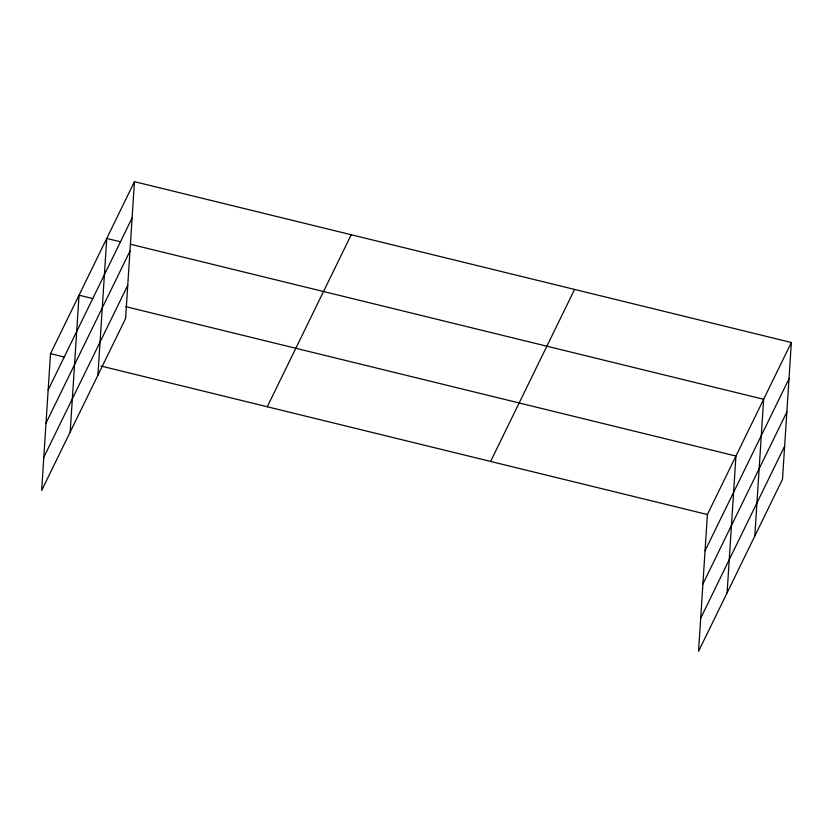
<?xml version="1.0" encoding="UTF-8"?>
<svg xmlns="http://www.w3.org/2000/svg" width="833" height="833" viewBox="0 0 833 833"><rect width="100%" height="100%" fill="white"/><g stroke="black" fill="none" stroke-linecap="round" stroke-linejoin="round"><path stroke-width="1.25" d="M134.446 181.667L50.501 353.681L41.65 490.491L125.606 318.477L134.446 181.667L791.35 342.509L782.499 479.319L698.554 651.333L707.394 514.523L791.35 342.509M70.191 432.004L79.041 295.194L92.9 298.589M97.898 375.246L106.749 238.436L120.608 241.83M727.094 592.846L735.945 456.036L125.668 306.617M754.802 536.088L763.642 399.278L130.687 244.298M48.147 389.959L132.103 217.954M46.002 423.133L129.958 251.129M43.795 457.317L127.751 285.303M267.278 406.754L351.224 234.75M490.616 461.44L574.572 289.436M705.051 550.8L789.007 378.796M702.906 583.975L786.862 411.971M700.699 618.159L784.644 446.144M50.501 353.681L64.36 357.076M100.908 366.02L707.394 514.523"/></g></svg>
